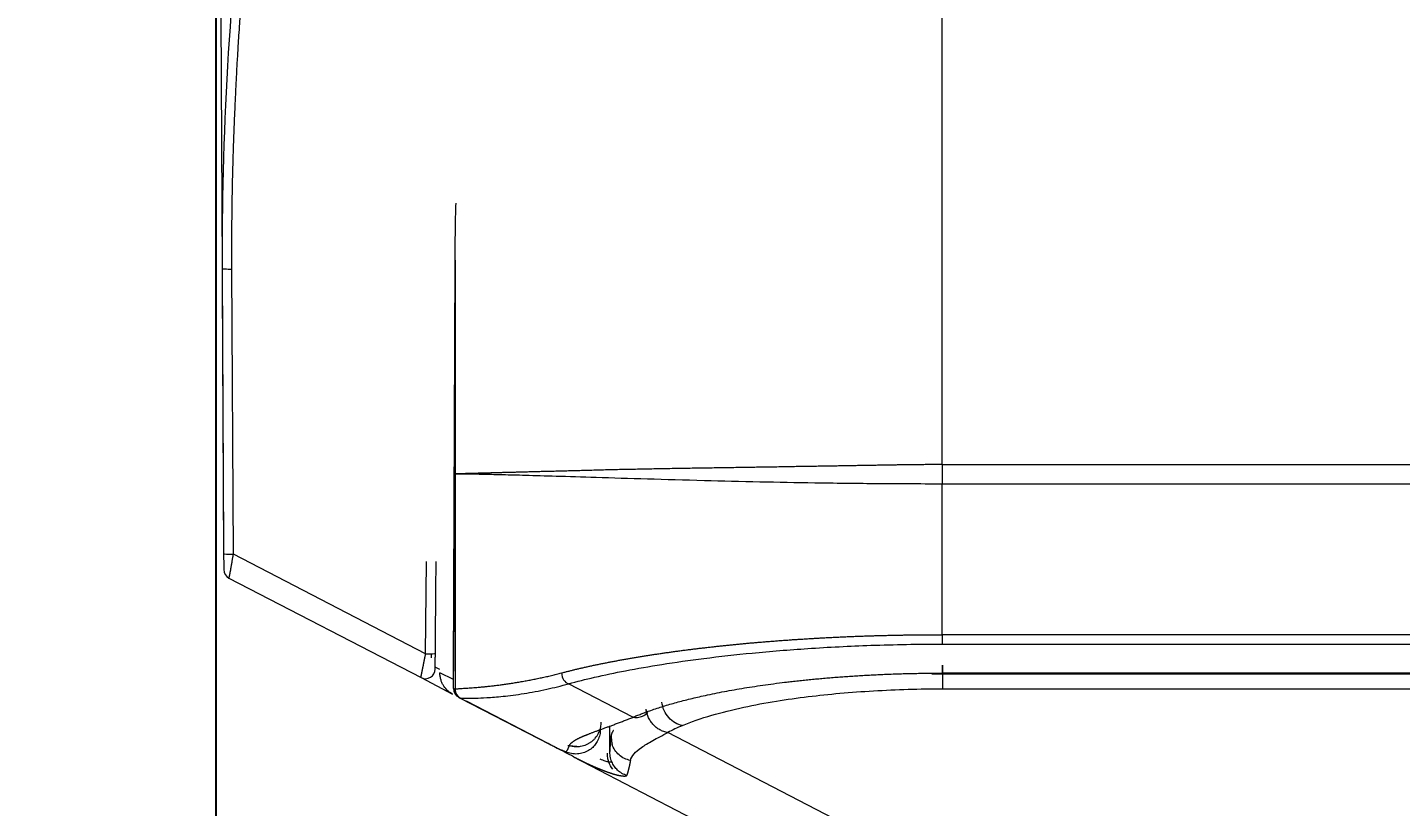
# Model space of a CAD drawing. Header units: millimetres. Extents: x -6909 to -4533, y -2578 to 782.
# Drawn here: x -6191.28 to -6163.09, y -1380.01 to -1364.02 of the extents above; entities that cross this region are included whole.
import ezdxf

# ---------------------------------------------------------------- set-up
doc = ezdxf.new("R2010")
doc.units = ezdxf.units.MM
doc.styles.get("Standard").update_dxf_attribs({"font": 'arial.ttf'})
doc.dimstyles.get("Standard").update_dxf_attribs({"dimtxt": 16, "dimasz": 16, "dimexe": 0.18, "dimexo": 0.0625, "dimgap": 3.5, "dimtad": 0, "dimdec": 1, "dimdsep": 46, "dimtxsty": 'Standard', "dimcen": 0.09, "dimclrd": 3, "dimclre": 3, "dimclrt": 3, "dimadec": 0, "dimazin": 0, "dimtfac": 1, "dimtdec": 1, "dimtofl": 0, "dimtmove": 0, "dimatfit": 3, "dimfxl": 1, "dimtolj": 1, "dimtzin": 0, "dimarcsym": 0})

# ---------------------------------------------------------------- blocks, each defined once
blk = doc.blocks.new('*D149')
at = {"color": 3, "lineweight": -2, "transparency": 16777216}
for p, q in [((-6187.414, -1340.747), (-6187.414, -1556.938)), ((-5712.014, -1367.113), (-5712.014, -1556.938)), ((-6171.414, -1556.758), (-5728.014, -1556.758))]:
    blk.add_line(p, q, dxfattribs=at)
at = {"color": 3, "lineweight": 18, "transparency": 16777216}
for points in [[(-6171.414, -1554.091), (-6171.414, -1559.425), (-6187.414, -1556.758)], [(-5728.014, -1554.091), (-5728.014, -1559.425), (-5712.014, -1556.758)]]:
    blk.add_solid(points, dxfattribs=at)
at = {"layer": 'Defpoints', "color": 0, "lineweight": 18, "transparency": 16777216}
for p in [(-6187.414, -1340.684), (-5712.014, -1367.051), (-5712.014, -1556.758)]:
    blk.add_point(p, dxfattribs=at)
at = {"color": 3, "lineweight": 18, "transparency": 16777216, "insert": (-6038.609, -1545.121), "char_height": 16, "attachment_point": 5}
blk.add_mtext('\\A1;475.4', dxfattribs=at)
blk = doc.blocks.new('*D150')
at = {"color": 3, "lineweight": -2, "transparency": 16777216}
for p, q in [((-6187.414, -1343.747), (-6187.414, -1506.35)), ((-5737.645, -1388.222), (-5737.645, -1506.35)), ((-6171.414, -1506.17), (-5753.645, -1506.17))]:
    blk.add_line(p, q, dxfattribs=at)
at = {"color": 3, "lineweight": 18, "transparency": 16777216}
for points in [[(-6171.414, -1503.503), (-6171.414, -1508.837), (-6187.414, -1506.17)], [(-5753.645, -1503.503), (-5753.645, -1508.837), (-5737.645, -1506.17)]]:
    blk.add_solid(points, dxfattribs=at)
at = {"layer": 'Defpoints', "color": 0, "lineweight": 18, "transparency": 16777216}
for p in [(-6187.414, -1343.684), (-5737.645, -1388.16), (-5737.645, -1506.17)]:
    blk.add_point(p, dxfattribs=at)
at = {"color": 3, "lineweight": 18, "transparency": 16777216, "insert": (-6018.254, -1494.501), "char_height": 16, "attachment_point": 5}
blk.add_mtext('\\A1;449.8', dxfattribs=at)
blk = doc.blocks.new('*D151')
at = {"color": 3, "lineweight": -2, "transparency": 16777216}
for p, q in [((-6187.413, -1344.448), (-6187.413, -1464.607)), ((-6026.914, -1390.747), (-6026.914, -1464.607)), ((-6171.413, -1464.427), (-6042.914, -1464.427))]:
    blk.add_line(p, q, dxfattribs=at)
at = {"color": 3, "lineweight": 18, "transparency": 16777216}
for points in [[(-6171.413, -1461.76), (-6171.413, -1467.093), (-6187.413, -1464.427)], [(-6042.914, -1461.76), (-6042.914, -1467.093), (-6026.914, -1464.427)]]:
    blk.add_solid(points, dxfattribs=at)
at = {"layer": 'Defpoints', "color": 0, "lineweight": 18, "transparency": 16777216}
for p in [(-6187.413, -1344.385), (-6026.914, -1390.684), (-6026.914, -1464.427)]:
    blk.add_point(p, dxfattribs=at)
at = {"color": 3, "lineweight": 18, "transparency": 16777216, "insert": (-6107.164, -1452.757), "char_height": 16, "attachment_point": 5}
blk.add_mtext('\\A1;160.5', dxfattribs=at)
blk = doc.blocks.new('*D157')
at = {"color": 3, "lineweight": -2, "transparency": 16777216}
for p, q in [((-5976.477, -235.184), (-6282.57, -235.184)), ((-6282.39, -251.184), (-6282.39, -778.416)), ((-6282.39, -1377.684), (-6282.39, -850.453)), ((-6026.977, -1393.684), (-6282.57, -1393.684))]:
    blk.add_line(p, q, dxfattribs=at)
at = {"color": 3, "lineweight": 18, "transparency": 16777216}
for points in [[(-6285.056, -251.184), (-6279.723, -251.184), (-6282.39, -235.184)], [(-6285.056, -1377.684), (-6279.723, -1377.684), (-6282.39, -1393.684)]]:
    blk.add_solid(points, dxfattribs=at)
at = {"layer": 'Defpoints', "color": 0, "lineweight": 18, "transparency": 16777216}
for p in [(-6282.39, -235.184), (-5976.414, -235.184), (-6026.914, -1393.684)]:
    blk.add_point(p, dxfattribs=at)
at = {"color": 3, "lineweight": 18, "transparency": 16777216, "insert": (-6282.39, -814.434), "char_height": 16, "attachment_point": 5, "rotation": 90}
blk.add_mtext('\\A1;1158.5', dxfattribs=at)

msp = doc.modelspace()

# ---------------------------------------------------------------- linework, layer by layer
at = {"linetype": 'Continuous', "lineweight": 13}
for p, q in [((-6172.501, -1372.997), (-6172.501, -1353.174)), ((-6187.054, -1374.834), (-6187.085, -1368.989)), ((-6182.533, -1377.24), (-6182.501, -1368.834)), ((-6172.501, -1372.997), (-6033.214, -1372.997)), ((-6172.501, -1372.997), (-6172.501, -1373.388)), ((-6172.501, -1373.388), (-6033.214, -1373.388)), ((-6183.106, -1376.881), (-6187.054, -1374.834)), ((-6183.106, -1376.881), (-6183.09, -1374.984)), ((-6033.214, -1376.487), (-6172.501, -1376.487)), ((-6172.501, -1376.68), (-6033.214, -1376.68)), ((-6182.811, -1377.205), (-6182.909, -1377.154)), ((-6182.536, -1377.41), (-6182.812, -1377.267)), ((-6033.114, -1377.276), (-6172.491, -1377.276)), ((-6182.504, -1377.608), (-6182.532, -1377.594)), ((-6182.501, -1377.608), (-6182.504, -1377.608)), ((-6178.848, -1378.182), (-6180.17, -1377.496)), ((-6158.774, -1388.532), (-6178.129, -1378.495))]:
    msp.add_line(p, q, dxfattribs=at)
at = {"linetype": 'Continuous', "lineweight": 18}
for p, q in [((-6187.292, -1367.614), (-6187.255, -1374.664)), ((-6187.285, -1368.955), (-6187.283, -1369.315)), ((-6182.501, -1368.799), (-6182.502, -1369.17)), ((-6182.502, -1369.17), (-6182.533, -1377.239)), ((-6187.283, -1369.315), (-6187.254, -1374.825)), ((-6187.144, -1375.324), (-6183.201, -1377.369)), ((-6183.201, -1377.369), (-6182.551, -1377.706)), ((-6172.708, -1377.293), (-6033.097, -1377.293)), ((-6172.491, -1377.597), (-6033.221, -1377.597)), ((-6182.424, -1377.772), (-6182.396, -1377.787)), ((-6182.396, -1377.787), (-6180.564, -1378.736)), ((-6180.591, -1378.722), (-6182.266, -1377.854)), ((-6179.321, -1378.906), (-6179.321, -1378.36)), ((-6180.071, -1378.992), (-6163.085, -1387.8))]:
    msp.add_line(p, q, dxfattribs=at)
msp.add_arc((-6187.052, -1375.147), 0.2, 180.3, 242.5924, dxfattribs=at)
at = {"linetype": 'Continuous', "lineweight": 13}
for centre, major_axis, ratio, start_param, end_param in [((-6187.054, -1374.824), (-0.2, -0.001), 0.052335, 6.283173, 7.853708), ((-6183.106, -1376.871), (-0.2, 0.002), 0.052334, 1.571247, 3.14324)]:
    msp.add_ellipse(centre, major_axis=major_axis, ratio=ratio, start_param=start_param, end_param=end_param, dxfattribs=at)
at = {"linetype": 'Continuous', "lineweight": 18}
for centre, major_axis, ratio, start_param, end_param in [((-6183.109, -1377.191), (-0.092, -0.178), 0.999998, 6.283184, 8.324042), ((-6180.17, -1377.303), (-0.053, 0.193), 0.702669, 1.224301, 2.769296), ((-6182.332, -1377.594), (0.092, 0.178), 0.999959, 2.045722, 3.141589), ((-6182.304, -1377.609), (-0.092, -0.178), 0.999959, 5.187323, 6.283179), ((-6172.533, -1379.186), (-6.201, 0), 0.258811, 5.737305, 5.838143), ((-6179.341, -1340.341), (0.009, 38.742), 0.007833, 3.237128, 3.301931)]:
    msp.add_ellipse(centre, major_axis=major_axis, ratio=ratio, start_param=start_param, end_param=end_param, dxfattribs=at)
for points, degree, knots in [([(-5978.976, -1483.984), (-5978.976, -1509.478), (-5984.664, -1556.522), (-6007.498, -1610.936), (-6042.241, -1651.798), (-6075.727, -1673.629), (-6102.826, -1685.665), (-6121.926, -1692.141), (-6140.84, -1696.871), (-6164.901, -1700.397), (-6193.336, -1699.466), (-6218.283, -1691.285), (-6236.856, -1680.077), (-6250.013, -1669.172), (-6262.487, -1655.536), (-6277.568, -1634.382), (-6293.934, -1601.512), (-6307.823, -1556.387), (-6317.696, -1505.181), (-6326.512, -1430.358), (-6328.894, -1362.043), (-6328.894, -1310.984)], 3, [0, 0, 0, 0, 0.049387, 0.102889, 0.156391, 0.214352, 0.240033, 0.267854, 0.295675, 0.325814, 0.383775, 0.446566, 0.478456, 0.513003, 0.54755, 0.584977, 0.65695, 0.734922, 0.795996, 0.862159, 1, 1, 1, 1]), ([(-6328.849, -1310.984), (-6328.854, -1319.687), (-6328.758, -1336.448), (-6328.342, -1360.661), (-6327.671, -1383.051), (-6326.777, -1403.72), (-6325.686, -1422.765), (-6324.363, -1441.187), (-6322.802, -1458.905), (-6321, -1475.845), (-6319.099, -1491.044), (-6317.042, -1505.33), (-6314.841, -1518.714), (-6312.413, -1531.717), (-6309.792, -1544.192), (-6306.823, -1556.731), (-6303.446, -1569.354), (-6298.705, -1584.983), (-6292.063, -1603.428), (-6283.654, -1621.925), (-6274.898, -1637.496), (-6266.288, -1650.287), (-6257.278, -1661.311), (-6248.064, -1670.599), (-6238.851, -1678.278), (-6228.637, -1685.099), (-6218.657, -1690.195), (-6209.225, -1693.848), (-6200.808, -1696.317), (-6191.376, -1698.287), (-6182.103, -1699.446), (-6175.65, -1699.697), (-6172.955, -1699.708)], 3, [0, 0, 0, 0, 0.056785, 0.109381, 0.158029, 0.202956, 0.244381, 0.282511, 0.323483, 0.360447, 0.393679, 0.423434, 0.454639, 0.482189, 0.509758, 0.537826, 0.566283, 0.595028, 0.644419, 0.694147, 0.727489, 0.76098, 0.794732, 0.820346, 0.846375, 0.873004, 0.900496, 0.919484, 0.939107, 0.957831, 0.982455, 1, 1, 1, 1]), ([(-5991.936, -1483.984), (-5991.936, -1508.547), (-5997.418, -1553.396), (-6018.79, -1604.12), (-6050.87, -1641.849), (-6082.038, -1662.206), (-6107.509, -1673.525), (-6125.605, -1679.659), (-6143.402, -1684.107), (-6165.647, -1687.353), (-6191.201, -1686.459), (-6212.978, -1679.293), (-6229.301, -1669.455), (-6241.022, -1659.753), (-6252.354, -1647.379), (-6266.305, -1627.831), (-6281.775, -1596.848), (-6295.208, -1553.312), (-6304.867, -1503.259), (-6313.56, -1429.556), (-6315.934, -1361.769), (-6315.934, -1310.984)], 3, [0, 0, 0, 0, 0.049387, 0.102889, 0.156391, 0.214352, 0.240033, 0.267854, 0.295675, 0.325814, 0.383775, 0.446566, 0.478456, 0.513003, 0.54755, 0.584977, 0.65695, 0.734922, 0.795996, 0.862159, 1, 1, 1, 1]), ([(-6187.085, -1368.989), (-6187.085, -1368.946), (-6187.085, -1368.859), (-6187.086, -1368.727), (-6187.086, -1368.596), (-6187.085, -1368.463), (-6187.085, -1368.33), (-6187.084, -1368.196), (-6187.083, -1368.061), (-6187.082, -1367.925), (-6187.08, -1367.789), (-6187.078, -1367.652), (-6187.076, -1367.514), (-6187.074, -1367.375), (-6187.071, -1367.236), (-6187.068, -1367.096), (-6187.064, -1366.955), (-6187.06, -1366.814), (-6187.056, -1366.671), (-6187.052, -1366.528), (-6187.047, -1366.385), (-6187.039, -1366.17), (-6187.028, -1365.886), (-6187.013, -1365.538), (-6186.997, -1365.2), (-6186.98, -1364.867), (-6186.962, -1364.551), (-6186.945, -1364.262), (-6186.928, -1364.013), (-6186.914, -1363.804), (-6186.902, -1363.636), (-6186.894, -1363.538), (-6186.891, -1363.495)], 3, [0, 0, 0, 0, 0.023705, 0.047547, 0.071524, 0.095638, 0.119888, 0.144275, 0.168797, 0.193456, 0.218251, 0.243182, 0.26825, 0.293454, 0.318794, 0.34427, 0.369882, 0.395631, 0.421516, 0.447537, 0.473694, 0.499988, 0.564975, 0.628304, 0.689975, 0.749988, 0.81006, 0.862771, 0.908121, 0.946109, 0.976735, 1, 1, 1, 1]), ([(-6187.085, -1368.989), (-6187.111, -1368.989), (-6187.137, -1368.989), (-6187.185, -1368.988), (-6187.208, -1368.988), (-6187.245, -1368.986), (-6187.259, -1368.985), (-6187.279, -1368.982), (-6187.285, -1368.981), (-6187.285, -1368.98)], 3, [0, 0, 0, 0, 0.25, 0.25, 0.5, 0.5, 0.75, 0.75, 1, 1, 1, 1]), ([(-6172.501, -1372.997), (-6172.516, -1372.997), (-6172.546, -1372.997), (-6172.593, -1372.997), (-6172.644, -1372.997), (-6172.698, -1372.997), (-6172.755, -1372.997), (-6172.815, -1372.997), (-6172.879, -1372.998), (-6172.947, -1372.998), (-6173.018, -1372.999), (-6173.092, -1373), (-6173.169, -1373.001), (-6173.25, -1373.002), (-6173.334, -1373.003), (-6173.422, -1373.004), (-6173.512, -1373.006), (-6173.606, -1373.007), (-6173.704, -1373.009), (-6173.804, -1373.011), (-6173.908, -1373.012), (-6174.015, -1373.014), (-6174.125, -1373.016), (-6174.238, -1373.018), (-6174.354, -1373.02), (-6174.474, -1373.022), (-6174.596, -1373.024), (-6174.721, -1373.026), (-6174.849, -1373.028), (-6174.98, -1373.03), (-6175.113, -1373.033), (-6175.25, -1373.035), (-6175.389, -1373.037), (-6175.53, -1373.039), (-6175.674, -1373.042), (-6175.82, -1373.044), (-6175.968, -1373.047), (-6176.119, -1373.049), (-6176.271, -1373.051), (-6176.426, -1373.054), (-6176.582, -1373.056), (-6176.74, -1373.059), (-6176.9, -1373.061), (-6177.061, -1373.063), (-6177.223, -1373.066), (-6177.386, -1373.069), (-6177.55, -1373.071), (-6177.715, -1373.074), (-6177.881, -1373.077), (-6178.047, -1373.079), (-6178.214, -1373.082), (-6178.38, -1373.085), (-6178.547, -1373.088), (-6178.713, -1373.092), (-6178.879, -1373.095), (-6179.044, -1373.098), (-6179.208, -1373.102), (-6179.371, -1373.106), (-6179.533, -1373.11), (-6179.663, -1373.113), (-6179.763, -1373.116), (-6179.834, -1373.118), (-6179.904, -1373.12), (-6179.973, -1373.122), (-6180.041, -1373.123), (-6180.109, -1373.125), (-6180.175, -1373.127), (-6180.241, -1373.129), (-6180.306, -1373.13), (-6180.369, -1373.132), (-6180.432, -1373.134), (-6180.495, -1373.135), (-6180.556, -1373.137), (-6180.616, -1373.138), (-6180.676, -1373.14), (-6180.734, -1373.141), (-6180.792, -1373.143), (-6180.849, -1373.144), (-6180.904, -1373.146), (-6180.959, -1373.147), (-6181.013, -1373.148), (-6181.067, -1373.15), (-6181.119, -1373.151), (-6181.17, -1373.152), (-6181.22, -1373.154), (-6181.27, -1373.155), (-6181.318, -1373.156), (-6181.366, -1373.158), (-6181.412, -1373.159), (-6181.458, -1373.16), (-6181.502, -1373.161), (-6181.546, -1373.162), (-6181.589, -1373.163), (-6181.631, -1373.165), (-6181.672, -1373.166), (-6181.712, -1373.167), (-6181.75, -1373.168), (-6181.788, -1373.169), (-6181.825, -1373.17), (-6181.862, -1373.171), (-6181.897, -1373.172), (-6181.931, -1373.173), (-6181.964, -1373.174), (-6181.996, -1373.175), (-6182.027, -1373.175), (-6182.057, -1373.176), (-6182.086, -1373.177), (-6182.115, -1373.178), (-6182.142, -1373.178), (-6182.168, -1373.179), (-6182.193, -1373.18), (-6182.218, -1373.18), (-6182.241, -1373.181), (-6182.263, -1373.182), (-6182.285, -1373.182), (-6182.305, -1373.183), (-6182.324, -1373.183), (-6182.343, -1373.183), (-6182.36, -1373.184), (-6182.376, -1373.184), (-6182.391, -1373.184), (-6182.406, -1373.184), (-6182.419, -1373.185), (-6182.431, -1373.185), (-6182.443, -1373.185), (-6182.453, -1373.185), (-6182.463, -1373.185), (-6182.471, -1373.185), (-6182.478, -1373.185), (-6182.484, -1373.185), (-6182.49, -1373.185), (-6182.494, -1373.185), (-6182.497, -1373.185), (-6182.5, -1373.184), (-6182.501, -1373.184), (-6182.501, -1373.184)], 3, [0, 0, 0, 0, 0.002687, 0.005582, 0.008686, 0.011999, 0.01552, 0.019251, 0.02319, 0.027338, 0.031695, 0.036261, 0.041037, 0.046021, 0.051215, 0.056617, 0.062228, 0.068049, 0.074078, 0.080315, 0.086761, 0.093416, 0.100279, 0.10735, 0.11463, 0.122118, 0.129814, 0.137719, 0.145832, 0.154154, 0.162685, 0.171424, 0.180371, 0.189527, 0.198891, 0.208464, 0.218245, 0.228234, 0.238432, 0.248837, 0.25945, 0.270271, 0.2813, 0.292537, 0.303982, 0.315635, 0.327496, 0.339564, 0.35184, 0.364325, 0.377017, 0.389917, 0.403024, 0.416338, 0.42986, 0.443589, 0.457527, 0.471672, 0.486025, 0.500586, 0.50721, 0.513835, 0.520462, 0.527089, 0.533717, 0.540346, 0.546976, 0.553607, 0.560239, 0.566872, 0.573505, 0.58014, 0.586775, 0.593412, 0.600049, 0.606687, 0.613326, 0.619966, 0.626608, 0.63325, 0.639893, 0.646536, 0.653181, 0.659827, 0.666474, 0.673121, 0.67977, 0.686419, 0.69307, 0.699721, 0.706374, 0.713027, 0.719682, 0.726337, 0.732993, 0.73965, 0.746308, 0.752968, 0.759628, 0.766289, 0.77295, 0.779613, 0.786277, 0.792942, 0.799607, 0.806274, 0.812941, 0.81961, 0.82628, 0.83295, 0.839622, 0.846294, 0.852967, 0.859641, 0.866315, 0.87299, 0.879666, 0.886342, 0.893019, 0.899698, 0.906378, 0.91306, 0.919744, 0.926431, 0.933118, 0.939805, 0.946492, 0.953175, 0.959855, 0.966531, 0.973207, 0.979886, 0.986575, 0.993278, 1, 1, 1, 1]), ([(-6182.501, -1373.184), (-6182.501, -1373.184), (-6182.499, -1373.184), (-6182.484, -1373.183), (-6182.422, -1373.184), (-6182.31, -1373.185), (-6182.132, -1373.188), (-6181.875, -1373.192), (-6181.522, -1373.2), (-6181.048, -1373.213), (-6180.418, -1373.231), (-6179.594, -1373.256), (-6178.578, -1373.287), (-6177.441, -1373.319), (-6176.278, -1373.347), (-6175.103, -1373.369), (-6173.848, -1373.384), (-6172.965, -1373.388), (-6172.501, -1373.388)], 3, [0, 0, 0, 0, 0.000299, 0.039496, 0.080541, 0.126915, 0.177719, 0.232728, 0.292189, 0.357304, 0.429485, 0.510373, 0.599299, 0.686915, 0.765402, 0.838706, 0.915089, 1, 1, 1, 1]), ([(-6187.254, -1374.825), (-6187.254, -1374.851), (-6187.254, -1374.903), (-6187.253, -1374.974), (-6187.253, -1375.034), (-6187.253, -1375.081), (-6187.252, -1375.116), (-6187.252, -1375.141), (-6187.252, -1375.148), (-6187.252, -1375.148)], 3, [0, 0, 0, 0, 0.157209, 0.31571, 0.460505, 0.589028, 0.712857, 0.84495, 1, 1, 1, 1]), ([(-6187.144, -1375.324), (-6187.144, -1375.324), (-6187.144, -1375.324), (-6187.144, -1375.324), (-6187.144, -1375.323), (-6187.144, -1375.323), (-6187.143, -1375.321), (-6187.143, -1375.32), (-6187.142, -1375.318), (-6187.142, -1375.316), (-6187.141, -1375.313), (-6187.14, -1375.31), (-6187.139, -1375.307), (-6187.138, -1375.303), (-6187.137, -1375.299), (-6187.136, -1375.294), (-6187.135, -1375.289), (-6187.134, -1375.283), (-6187.132, -1375.277), (-6187.131, -1375.27), (-6187.129, -1375.262), (-6187.127, -1375.254), (-6187.126, -1375.245), (-6187.124, -1375.236), (-6187.122, -1375.226), (-6187.12, -1375.216), (-6187.118, -1375.205), (-6187.116, -1375.193), (-6187.113, -1375.181), (-6187.111, -1375.168), (-6187.108, -1375.154), (-6187.106, -1375.14), (-6187.103, -1375.125), (-6187.1, -1375.109), (-6187.098, -1375.093), (-6187.095, -1375.076), (-6187.092, -1375.059), (-6187.089, -1375.041), (-6187.086, -1375.023), (-6187.082, -1375.004), (-6187.079, -1374.984), (-6187.076, -1374.964), (-6187.072, -1374.944), (-6187.069, -1374.922), (-6187.065, -1374.901), (-6187.061, -1374.879), (-6187.058, -1374.857), (-6187.055, -1374.842), (-6187.054, -1374.834)], 3, [0, 0, 0, 0, 0.013732, 0.027843, 0.042331, 0.057197, 0.07244, 0.08806, 0.104053, 0.120417, 0.137148, 0.154242, 0.171694, 0.189502, 0.20767, 0.226195, 0.245079, 0.264319, 0.283913, 0.303859, 0.324154, 0.3448, 0.365793, 0.387133, 0.408815, 0.430835, 0.453191, 0.475884, 0.498914, 0.522281, 0.54598, 0.57001, 0.594372, 0.619066, 0.644094, 0.669454, 0.695144, 0.721162, 0.747514, 0.774202, 0.801229, 0.828597, 0.856309, 0.884365, 0.912764, 0.941504, 0.970584, 1, 1, 1, 1]), ([(-6180.315, -1377.273), (-6180.304, -1377.27), (-6180.281, -1377.264), (-6180.247, -1377.255), (-6180.213, -1377.246), (-6180.179, -1377.237), (-6180.144, -1377.229), (-6180.109, -1377.22), (-6180.074, -1377.211), (-6180.039, -1377.203), (-6180.004, -1377.194), (-6179.968, -1377.186), (-6179.932, -1377.178), (-6179.896, -1377.169), (-6179.86, -1377.161), (-6179.823, -1377.153), (-6179.787, -1377.145), (-6179.75, -1377.136), (-6179.713, -1377.128), (-6179.676, -1377.12), (-6179.638, -1377.112), (-6179.601, -1377.104), (-6179.563, -1377.097), (-6179.525, -1377.089), (-6179.487, -1377.081), (-6179.449, -1377.073), (-6179.41, -1377.066), (-6179.372, -1377.058), (-6179.333, -1377.05), (-6179.294, -1377.043), (-6179.255, -1377.035), (-6179.216, -1377.028), (-6179.176, -1377.021), (-6179.137, -1377.013), (-6179.097, -1377.006), (-6179.057, -1376.999), (-6179.017, -1376.992), (-6178.977, -1376.984), (-6178.936, -1376.977), (-6178.896, -1376.97), (-6178.855, -1376.963), (-6178.814, -1376.957), (-6178.773, -1376.95), (-6178.732, -1376.943), (-6178.691, -1376.936), (-6178.65, -1376.929), (-6178.608, -1376.923), (-6178.567, -1376.916), (-6178.525, -1376.91), (-6178.483, -1376.903), (-6178.441, -1376.897), (-6178.399, -1376.89), (-6178.356, -1376.884), (-6178.314, -1376.877), (-6178.271, -1376.871), (-6178.229, -1376.865), (-6178.186, -1376.859), (-6178.143, -1376.853), (-6178.1, -1376.847), (-6178.057, -1376.841), (-6178.013, -1376.835), (-6177.97, -1376.829), (-6177.926, -1376.823), (-6177.883, -1376.817), (-6177.839, -1376.811), (-6177.795, -1376.806), (-6177.751, -1376.8), (-6177.707, -1376.794), (-6177.663, -1376.789), (-6177.619, -1376.783), (-6177.575, -1376.778), (-6177.53, -1376.773), (-6177.486, -1376.767), (-6177.441, -1376.762), (-6177.396, -1376.757), (-6177.351, -1376.751), (-6177.306, -1376.746), (-6177.261, -1376.741), (-6177.216, -1376.736), (-6177.171, -1376.731), (-6177.126, -1376.726), (-6177.081, -1376.721), (-6177.035, -1376.717), (-6176.99, -1376.712), (-6176.944, -1376.707), (-6176.898, -1376.702), (-6176.853, -1376.698), (-6176.807, -1376.693), (-6176.761, -1376.689), (-6176.715, -1376.684), (-6176.669, -1376.68), (-6176.623, -1376.675), (-6176.577, -1376.671), (-6176.531, -1376.667), (-6176.484, -1376.662), (-6176.438, -1376.658), (-6176.392, -1376.654), (-6176.345, -1376.65), (-6176.299, -1376.646), (-6176.252, -1376.642), (-6176.205, -1376.638), (-6176.159, -1376.634), (-6176.112, -1376.63), (-6176.065, -1376.626), (-6176.018, -1376.623), (-6175.971, -1376.619), (-6175.924, -1376.615), (-6175.877, -1376.612), (-6175.83, -1376.608), (-6175.783, -1376.605), (-6175.736, -1376.601), (-6175.689, -1376.598), (-6175.642, -1376.595), (-6175.595, -1376.591), (-6175.547, -1376.588), (-6175.5, -1376.585), (-6175.453, -1376.582), (-6175.405, -1376.579), (-6175.358, -1376.576), (-6175.31, -1376.573), (-6175.263, -1376.57), (-6175.215, -1376.567), (-6175.168, -1376.564), (-6175.12, -1376.561), (-6175.073, -1376.559), (-6175.025, -1376.556), (-6174.977, -1376.553), (-6174.93, -1376.551), (-6174.882, -1376.548), (-6174.834, -1376.546), (-6174.787, -1376.544), (-6174.739, -1376.541), (-6174.691, -1376.539), (-6174.644, -1376.537), (-6174.596, -1376.534), (-6174.548, -1376.532), (-6174.5, -1376.53), (-6174.452, -1376.528), (-6174.405, -1376.526), (-6174.357, -1376.524), (-6174.309, -1376.522), (-6174.261, -1376.52), (-6174.213, -1376.518), (-6174.166, -1376.517), (-6174.118, -1376.515), (-6174.07, -1376.513), (-6174.022, -1376.512), (-6173.974, -1376.51), (-6173.927, -1376.509), (-6173.879, -1376.507), (-6173.831, -1376.506), (-6173.783, -1376.504), (-6173.736, -1376.503), (-6173.688, -1376.502), (-6173.64, -1376.501), (-6173.592, -1376.5), (-6173.545, -1376.498), (-6173.497, -1376.497), (-6173.449, -1376.496), (-6173.402, -1376.495), (-6173.354, -1376.495), (-6173.306, -1376.494), (-6173.259, -1376.493), (-6173.211, -1376.492), (-6173.164, -1376.491), (-6173.116, -1376.491), (-6173.069, -1376.49), (-6173.021, -1376.49), (-6172.974, -1376.489), (-6172.926, -1376.489), (-6172.879, -1376.488), (-6172.832, -1376.488), (-6172.784, -1376.488), (-6172.737, -1376.487), (-6172.69, -1376.487), (-6172.643, -1376.487), (-6172.596, -1376.487), (-6172.548, -1376.487), (-6172.517, -1376.487), (-6172.501, -1376.487)], 3, [0, 0, 0, 0, 0.005665, 0.011332, 0.017001, 0.022672, 0.028345, 0.034019, 0.039695, 0.045373, 0.051053, 0.056734, 0.062417, 0.068101, 0.073787, 0.079473, 0.085162, 0.090851, 0.096542, 0.102233, 0.107926, 0.11362, 0.119315, 0.125011, 0.130709, 0.136407, 0.142106, 0.147807, 0.153508, 0.159211, 0.164915, 0.17062, 0.176325, 0.182032, 0.18774, 0.193449, 0.199159, 0.204869, 0.210581, 0.216293, 0.222006, 0.227721, 0.233435, 0.239151, 0.244867, 0.250585, 0.256302, 0.262021, 0.26774, 0.273459, 0.27918, 0.2849, 0.290621, 0.296343, 0.302065, 0.307787, 0.31351, 0.319233, 0.324956, 0.330679, 0.336402, 0.342126, 0.34785, 0.353573, 0.359297, 0.365021, 0.370744, 0.376467, 0.38219, 0.387913, 0.393636, 0.399358, 0.40508, 0.410801, 0.416522, 0.422243, 0.427963, 0.433682, 0.439401, 0.445118, 0.450836, 0.456552, 0.462267, 0.467982, 0.473695, 0.479408, 0.48512, 0.49083, 0.496539, 0.502248, 0.507954, 0.51366, 0.519364, 0.525067, 0.530768, 0.536468, 0.542167, 0.547864, 0.553559, 0.559252, 0.564944, 0.570634, 0.576322, 0.582009, 0.587693, 0.593376, 0.599056, 0.604735, 0.610411, 0.616085, 0.621757, 0.627427, 0.633094, 0.638759, 0.644422, 0.650082, 0.65574, 0.661395, 0.667048, 0.672698, 0.678346, 0.683991, 0.689633, 0.695272, 0.700909, 0.706542, 0.712173, 0.717801, 0.723426, 0.729047, 0.734666, 0.740282, 0.745894, 0.751503, 0.757109, 0.762712, 0.768311, 0.773907, 0.7795, 0.785089, 0.790675, 0.796257, 0.801836, 0.807411, 0.812982, 0.81855, 0.824114, 0.829674, 0.835231, 0.840784, 0.846332, 0.851877, 0.857419, 0.862956, 0.868489, 0.874018, 0.879543, 0.885064, 0.890581, 0.896093, 0.901602, 0.907106, 0.912606, 0.918102, 0.923593, 0.92908, 0.934563, 0.940041, 0.945515, 0.950984, 0.956449, 0.961909, 0.967364, 0.972815, 0.978262, 0.983703, 0.98914, 0.994573, 1, 1, 1, 1]), ([(-6183.201, -1377.369), (-6183.201, -1377.369), (-6183.201, -1377.369), (-6183.201, -1377.369), (-6183.201, -1377.368), (-6183.201, -1377.367), (-6183.201, -1377.366), (-6183.2, -1377.364), (-6183.2, -1377.363), (-6183.2, -1377.36), (-6183.199, -1377.358), (-6183.199, -1377.355), (-6183.198, -1377.352), (-6183.198, -1377.348), (-6183.197, -1377.345), (-6183.197, -1377.34), (-6183.196, -1377.336), (-6183.195, -1377.331), (-6183.194, -1377.325), (-6183.193, -1377.319), (-6183.192, -1377.313), (-6183.191, -1377.306), (-6183.189, -1377.299), (-6183.188, -1377.292), (-6183.186, -1377.284), (-6183.185, -1377.275), (-6183.183, -1377.266), (-6183.181, -1377.257), (-6183.179, -1377.247), (-6183.177, -1377.237), (-6183.175, -1377.226), (-6183.173, -1377.215), (-6183.171, -1377.203), (-6183.168, -1377.191), (-6183.166, -1377.179), (-6183.163, -1377.166), (-6183.16, -1377.152), (-6183.157, -1377.138), (-6183.154, -1377.124), (-6183.151, -1377.109), (-6183.148, -1377.094), (-6183.145, -1377.078), (-6183.142, -1377.062), (-6183.138, -1377.046), (-6183.135, -1377.029), (-6183.131, -1377.011), (-6183.128, -1376.994), (-6183.124, -1376.976), (-6183.121, -1376.957), (-6183.117, -1376.939), (-6183.113, -1376.92), (-6183.11, -1376.901), (-6183.107, -1376.888), (-6183.106, -1376.881)], 3, [0, 0, 0, 0, 0.013981, 0.028172, 0.042576, 0.057194, 0.072026, 0.087075, 0.10234, 0.117824, 0.133526, 0.149449, 0.165593, 0.181959, 0.198548, 0.21536, 0.232397, 0.249659, 0.267147, 0.284862, 0.302804, 0.320973, 0.339372, 0.358, 0.376857, 0.395945, 0.415264, 0.434814, 0.454596, 0.474611, 0.494858, 0.515339, 0.536053, 0.557002, 0.578185, 0.599604, 0.621257, 0.643147, 0.665273, 0.687635, 0.710233, 0.733069, 0.756143, 0.779454, 0.803003, 0.826791, 0.850817, 0.875082, 0.899586, 0.92433, 0.949313, 0.974537, 1, 1, 1, 1]), ([(-6182.909, -1377.193), (-6182.909, -1377.193), (-6182.909, -1377.187), (-6182.909, -1377.162), (-6182.908, -1377.128), (-6182.908, -1377.083), (-6182.907, -1377.026), (-6182.907, -1376.955), (-6182.906, -1376.901), (-6182.906, -1376.872)], 3, [0, 0, 0, 0, 0.153444, 0.285773, 0.409354, 0.534869, 0.672293, 0.827537, 1, 1, 1, 1]), ([(-6182.551, -1377.706), (-6182.556, -1377.704), (-6182.56, -1377.701), (-6182.569, -1377.696), (-6182.582, -1377.689), (-6182.594, -1377.681), (-6182.619, -1377.664), (-6182.635, -1377.651), (-6182.68, -1377.611), (-6182.707, -1377.58), (-6182.737, -1377.535), (-6182.743, -1377.526), (-6182.754, -1377.506), (-6182.759, -1377.497), (-6182.774, -1377.466), (-6182.782, -1377.444), (-6182.797, -1377.398), (-6182.803, -1377.374), (-6182.81, -1377.323), (-6182.813, -1377.296), (-6182.812, -1377.267)], 3, [0, 0, 0, 0, 0.03125, 0.03125, 0.0625, 0.125, 0.125, 0.25, 0.25, 0.5, 0.5, 0.5625, 0.5625, 0.625, 0.625, 0.75, 0.75, 0.875, 0.875, 1, 1, 1, 1]), ([(-6182.501, -1377.608), (-6182.501, -1377.608), (-6182.501, -1377.607), (-6182.5, -1377.606), (-6182.498, -1377.605), (-6182.495, -1377.604), (-6182.491, -1377.603), (-6182.485, -1377.602), (-6182.476, -1377.6), (-6182.464, -1377.598), (-6182.448, -1377.597), (-6182.427, -1377.595), (-6182.397, -1377.593), (-6182.355, -1377.59), (-6182.302, -1377.586), (-6182.244, -1377.583), (-6182.183, -1377.578), (-6182.121, -1377.574), (-6182.058, -1377.569), (-6182.004, -1377.565), (-6181.958, -1377.561), (-6181.92, -1377.557), (-6181.881, -1377.553), (-6181.84, -1377.549), (-6181.799, -1377.545), (-6181.757, -1377.54), (-6181.713, -1377.535), (-6181.669, -1377.53), (-6181.624, -1377.524), (-6181.579, -1377.518), (-6181.532, -1377.512), (-6181.485, -1377.505), (-6181.438, -1377.498), (-6181.39, -1377.491), (-6181.341, -1377.484), (-6181.291, -1377.476), (-6181.242, -1377.468), (-6181.192, -1377.46), (-6181.141, -1377.451), (-6181.09, -1377.442), (-6181.039, -1377.433), (-6180.988, -1377.423), (-6180.937, -1377.414), (-6180.885, -1377.403), (-6180.833, -1377.393), (-6180.781, -1377.382), (-6180.729, -1377.371), (-6180.677, -1377.36), (-6180.625, -1377.348), (-6180.573, -1377.337), (-6180.522, -1377.324), (-6180.47, -1377.312), (-6180.418, -1377.299), (-6180.367, -1377.286), (-6180.332, -1377.277), (-6180.315, -1377.273)], 3, [0, 0, 0, 0, 0.007863, 0.018161, 0.030906, 0.046111, 0.063787, 0.083951, 0.106615, 0.131793, 0.159498, 0.18974, 0.222527, 0.270843, 0.316098, 0.358257, 0.397299, 0.433207, 0.46597, 0.495579, 0.51264, 0.529539, 0.546278, 0.562858, 0.579279, 0.595544, 0.611652, 0.627604, 0.6434, 0.65904, 0.674525, 0.689855, 0.705031, 0.720052, 0.734919, 0.749631, 0.76419, 0.778594, 0.792845, 0.806942, 0.820885, 0.834675, 0.848311, 0.861794, 0.875124, 0.8883, 0.901323, 0.914193, 0.926909, 0.939473, 0.951884, 0.964142, 0.976247, 0.9882, 1, 1, 1, 1]), ([(-6178.848, -1378.182), (-6178.358, -1377.973), (-6176.999, -1377.639), (-6175.317, -1377.402), (-6174.383, -1377.339), (-6173.445, -1377.276), (-6172.491, -1377.276)], 2, [0, 0, 0, 0.25, 0.5, 0.75, 0.75, 1, 1, 1]), ([(-6182.396, -1377.787), (-6182.395, -1377.787), (-6182.394, -1377.788), (-6182.392, -1377.788), (-6182.391, -1377.788), (-6182.39, -1377.788)], 3, [0, 0, 0, 0, 0.5, 0.5, 1, 1, 1, 1]), ([(-6180.153, -1378.76), (-6180.152, -1378.758), (-6180.15, -1378.755), (-6180.147, -1378.75), (-6180.144, -1378.745), (-6180.14, -1378.74), (-6180.137, -1378.735), (-6180.133, -1378.73), (-6180.128, -1378.725), (-6180.124, -1378.72), (-6180.119, -1378.715), (-6180.114, -1378.71), (-6180.109, -1378.706), (-6180.103, -1378.701), (-6180.097, -1378.696), (-6180.091, -1378.691), (-6180.085, -1378.686), (-6180.078, -1378.681), (-6180.071, -1378.676), (-6180.064, -1378.671), (-6180.057, -1378.666), (-6180.049, -1378.661), (-6180.042, -1378.656), (-6180.033, -1378.651), (-6180.025, -1378.646), (-6180.017, -1378.642), (-6180.008, -1378.637), (-6179.999, -1378.632), (-6179.989, -1378.626), (-6179.98, -1378.621), (-6179.97, -1378.616), (-6179.96, -1378.611), (-6179.949, -1378.606), (-6179.939, -1378.601), (-6179.928, -1378.596), (-6179.917, -1378.591), (-6179.905, -1378.586), (-6179.894, -1378.581), (-6179.882, -1378.575), (-6179.87, -1378.57), (-6179.857, -1378.565), (-6179.845, -1378.56), (-6179.832, -1378.554), (-6179.819, -1378.549), (-6179.805, -1378.544), (-6179.792, -1378.538), (-6179.778, -1378.533), (-6179.76, -1378.526), (-6179.738, -1378.518), (-6179.712, -1378.508), (-6179.685, -1378.497), (-6179.657, -1378.487), (-6179.628, -1378.476), (-6179.599, -1378.466), (-6179.568, -1378.455), (-6179.537, -1378.443), (-6179.506, -1378.432), (-6179.473, -1378.42), (-6179.44, -1378.407), (-6179.405, -1378.395), (-6179.371, -1378.382), (-6179.335, -1378.369), (-6179.298, -1378.355), (-6179.261, -1378.342), (-6179.223, -1378.327), (-6179.185, -1378.313), (-6179.145, -1378.298), (-6179.105, -1378.283), (-6179.064, -1378.267), (-6179.022, -1378.251), (-6178.98, -1378.234), (-6178.936, -1378.217), (-6178.893, -1378.2), (-6178.863, -1378.188), (-6178.848, -1378.182)], 3, [0, 0, 0, 0, 0.012576, 0.025097, 0.037562, 0.049972, 0.062328, 0.074629, 0.086876, 0.099069, 0.111208, 0.123294, 0.135327, 0.147306, 0.159234, 0.171108, 0.182931, 0.194703, 0.206422, 0.218091, 0.229709, 0.241276, 0.252793, 0.26426, 0.275678, 0.287046, 0.298366, 0.309637, 0.320859, 0.332034, 0.343161, 0.354241, 0.365274, 0.376261, 0.387202, 0.398096, 0.408946, 0.41975, 0.43051, 0.441226, 0.451897, 0.462526, 0.473111, 0.483653, 0.494154, 0.504612, 0.51503, 0.525406, 0.543677, 0.561933, 0.580175, 0.598406, 0.616627, 0.63484, 0.653046, 0.671247, 0.689446, 0.707643, 0.72584, 0.744039, 0.762242, 0.780451, 0.798667, 0.816891, 0.835126, 0.853374, 0.871636, 0.889913, 0.908207, 0.926521, 0.944855, 0.963212, 0.981593, 1, 1, 1, 1]), ([(-6180.001, -1378.783), (-6179.975, -1378.783), (-6179.905, -1378.778), (-6179.821, -1378.753), (-6179.751, -1378.718), (-6179.705, -1378.688), (-6179.663, -1378.654), (-6179.608, -1378.598), (-6179.548, -1378.511), (-6179.509, -1378.396), (-6179.501, -1378.317), (-6179.501, -1378.286)], 3, [0, 0, 0, 0, 0.090219, 0.250631, 0.330837, 0.411043, 0.491249, 0.571455, 0.731867, 0.892279, 1, 1, 1, 1]), ([(-6178.848, -1378.182), (-6178.845, -1378.182), (-6178.803, -1378.188), (-6178.723, -1378.186), (-6178.64, -1378.157), (-6178.585, -1378.123), (-6178.56, -1378.102), (-6178.547, -1378.09), (-6178.546, -1378.088)], 3, [0, 0, 0, 0, 0.02036, 0.339116, 0.657873, 0.817251, 0.976629, 1, 1, 1, 1]), ([(-6179.287, -1378.52), (-6179.287, -1378.521), (-6179.289, -1378.525), (-6179.292, -1378.534), (-6179.295, -1378.547), (-6179.298, -1378.56), (-6179.3, -1378.573), (-6179.301, -1378.581), (-6179.301, -1378.586)], 3, [0, 0, 0, 0, 0.028835, 0.218048, 0.409774, 0.604011, 0.800754, 1, 1, 1, 1]), ([(-6180.225, -1378.893), (-6180.226, -1378.893), (-6180.233, -1378.892), (-6180.258, -1378.883), (-6180.293, -1378.868), (-6180.338, -1378.848), (-6180.397, -1378.82), (-6180.473, -1378.783), (-6180.532, -1378.753), (-6180.564, -1378.736)], 3, [0, 0, 0, 0, 0.150587, 0.283561, 0.408408, 0.534781, 0.671521, 0.826087, 1, 1, 1, 1]), ([(-6180.188, -1378.759), (-6180.14, -1378.766), (-6180.066, -1378.774), (-6179.998, -1378.779), (-6179.974, -1378.78)], 3, [0, 0, 0, 0, 0.646852, 1, 1, 1, 1]), ([(-6180.153, -1378.76), (-6180.128, -1378.768), (-6180.102, -1378.774), (-6180.051, -1378.781), (-6180.026, -1378.783), (-6180.001, -1378.783)], 3, [0, 0, 0, 0, 0.5, 0.5, 1, 1, 1, 1]), ([(-6180.071, -1378.992), (-6180.066, -1378.995), (-6180.054, -1379.001), (-6180.038, -1379.009), (-6180.022, -1379.017), (-6180.006, -1379.025), (-6179.991, -1379.033), (-6179.976, -1379.041), (-6179.961, -1379.048), (-6179.946, -1379.056), (-6179.932, -1379.063), (-6179.918, -1379.069), (-6179.904, -1379.076), (-6179.891, -1379.083), (-6179.878, -1379.089), (-6179.865, -1379.095), (-6179.853, -1379.101), (-6179.84, -1379.107), (-6179.829, -1379.113), (-6179.817, -1379.118), (-6179.806, -1379.123), (-6179.795, -1379.128), (-6179.784, -1379.133), (-6179.774, -1379.138), (-6179.764, -1379.143), (-6179.754, -1379.147), (-6179.744, -1379.152), (-6179.735, -1379.156), (-6179.726, -1379.16), (-6179.717, -1379.164), (-6179.709, -1379.168), (-6179.701, -1379.171), (-6179.693, -1379.175), (-6179.685, -1379.178), (-6179.678, -1379.182), (-6179.671, -1379.185), (-6179.664, -1379.188), (-6179.657, -1379.191), (-6179.651, -1379.193), (-6179.645, -1379.196), (-6179.639, -1379.198), (-6179.633, -1379.201), (-6179.628, -1379.203), (-6179.623, -1379.205), (-6179.618, -1379.207), (-6179.613, -1379.209), (-6179.609, -1379.211), (-6179.605, -1379.213), (-6179.601, -1379.215), (-6179.597, -1379.216), (-6179.594, -1379.218), (-6179.59, -1379.219), (-6179.587, -1379.22), (-6179.585, -1379.221), (-6179.578, -1379.224), (-6179.568, -1379.229), (-6179.554, -1379.234), (-6179.54, -1379.24), (-6179.526, -1379.246), (-6179.512, -1379.251), (-6179.499, -1379.257), (-6179.485, -1379.262), (-6179.472, -1379.267), (-6179.458, -1379.273), (-6179.445, -1379.278), (-6179.432, -1379.283), (-6179.419, -1379.288), (-6179.406, -1379.293), (-6179.393, -1379.297), (-6179.38, -1379.302), (-6179.368, -1379.306), (-6179.355, -1379.311), (-6179.343, -1379.315), (-6179.331, -1379.319), (-6179.319, -1379.323), (-6179.307, -1379.327), (-6179.295, -1379.331), (-6179.284, -1379.335), (-6179.272, -1379.339), (-6179.261, -1379.342), (-6179.25, -1379.346), (-6179.239, -1379.349), (-6179.228, -1379.352), (-6179.217, -1379.356), (-6179.205, -1379.359), (-6179.193, -1379.362), (-6179.182, -1379.365), (-6179.171, -1379.368), (-6179.161, -1379.37), (-6179.151, -1379.372), (-6179.142, -1379.374), (-6179.134, -1379.376), (-6179.128, -1379.377), (-6179.124, -1379.377), (-6179.12, -1379.378), (-6179.117, -1379.378), (-6179.112, -1379.379), (-6179.108, -1379.38), (-6179.103, -1379.381), (-6179.097, -1379.382), (-6179.091, -1379.383), (-6179.085, -1379.384), (-6179.078, -1379.385), (-6179.072, -1379.385), (-6179.065, -1379.386), (-6179.058, -1379.387), (-6179.049, -1379.388), (-6179.039, -1379.389), (-6179.029, -1379.389), (-6179.019, -1379.389), (-6179.011, -1379.389), (-6179.003, -1379.388), (-6178.996, -1379.387), (-6178.99, -1379.385), (-6178.984, -1379.384), (-6178.98, -1379.382), (-6178.977, -1379.38), (-6178.976, -1379.379)], 3, [0, 0, 0, 0, 0.009983, 0.019813, 0.029488, 0.039008, 0.048373, 0.05758, 0.066631, 0.075524, 0.08426, 0.092837, 0.101256, 0.109517, 0.117619, 0.125561, 0.133345, 0.14097, 0.148436, 0.155742, 0.16289, 0.169878, 0.176707, 0.183376, 0.189887, 0.196237, 0.202428, 0.208459, 0.21433, 0.220042, 0.225593, 0.230985, 0.236217, 0.241289, 0.246201, 0.250953, 0.255546, 0.259978, 0.264252, 0.268365, 0.272319, 0.276114, 0.279749, 0.283225, 0.286541, 0.289699, 0.292697, 0.295536, 0.298216, 0.300737, 0.303099, 0.305303, 0.307347, 0.309233, 0.31096, 0.320489, 0.330027, 0.339572, 0.349126, 0.358688, 0.368258, 0.377835, 0.387419, 0.397011, 0.406609, 0.416214, 0.425825, 0.435443, 0.445068, 0.4547, 0.464338, 0.473983, 0.483635, 0.493294, 0.50296, 0.512631, 0.522309, 0.531993, 0.541682, 0.551378, 0.561078, 0.570784, 0.580495, 0.590211, 0.602099, 0.613947, 0.625756, 0.637523, 0.64925, 0.660935, 0.672577, 0.684177, 0.695733, 0.699794, 0.704436, 0.709662, 0.715473, 0.721869, 0.728851, 0.73642, 0.744575, 0.753318, 0.762646, 0.772562, 0.783064, 0.794153, 0.805827, 0.825431, 0.844988, 0.864499, 0.883969, 0.903399, 0.922791, 0.942147, 0.961467, 0.980751, 1, 1, 1, 1]), ([(-6179.286, -1379.087), (-6179.285, -1379.095), (-6179.294, -1379.107), (-6179.339, -1379.106), (-6179.414, -1379.085), (-6179.481, -1379.058), (-6179.519, -1379.041)], 3, [0, 0, 0, 0, 0.248551, 0.497779, 0.748132, 1, 1, 1, 1]), ([(-6179.264, -1379.247), (-6179.299, -1379.202), (-6179.34, -1379.128), (-6179.37, -1379.011), (-6179.375, -1378.949), (-6179.374, -1378.916)], 3, [0, 0, 0, 0, 0.472429, 0.731121, 1, 1, 1, 1])]:
    msp.add_open_spline(points, degree=degree, knots=knots, dxfattribs=at)
for points, degree in [([(-6187.357, -1355.205), (-6187.333, -1359.783), (-6187.309, -1364.36), (-6187.285, -1368.937)], 3), ([(-6187.083, -1363.472), (-6187.196, -1364.903), (-6187.261, -1366.337), (-6187.28, -1367.773)], 3), ([(-6187.28, -1367.773), (-6187.282, -1367.906), (-6187.283, -1368.04), (-6187.284, -1368.173)], 3), ([(-6182.493, -1368.073), (-6182.49, -1367.926), (-6182.486, -1367.78), (-6182.482, -1367.633)], 3), ([(-6182.501, -1368.834), (-6182.5, -1368.58), (-6182.497, -1368.326), (-6182.493, -1368.073)], 3), ([(-6187.284, -1368.173), (-6187.286, -1368.442), (-6187.286, -1368.711), (-6187.285, -1368.98)], 3), ([(-6182.501, -1368.834), (-6182.501, -1370.284), (-6182.501, -1371.734), (-6182.501, -1373.184)], 3), ([(-6182.501, -1373.184), (-6182.501, -1374.659), (-6182.501, -1376.133), (-6182.501, -1377.608)], 3), ([(-6182.906, -1376.872), (-6182.901, -1376.243), (-6182.896, -1375.614), (-6182.891, -1374.984)], 3), ([(-6182.983, -1376.963), (-6182.983, -1376.935), (-6182.983, -1376.907), (-6182.983, -1376.88)], 3), ([(-6182.439, -1377.756), (-6182.391, -1377.789)], 1), ([(-6179.293, -1378.563), (-6179.296, -1378.656), (-6179.276, -1378.743)], 2), ([(-6180.071, -1378.992), (-6180.127, -1378.963), (-6180.24, -1378.904), (-6180.415, -1378.814), (-6180.532, -1378.753), (-6180.591, -1378.722)], 3)]:
    msp.add_open_spline(points, degree=degree, dxfattribs=at)
at = {"linetype": 'Continuous', "lineweight": 13}
msp.add_open_spline([(-6172.501, -1376.487), (-6172.501, -1375.454), (-6172.501, -1374.421), (-6172.501, -1373.388)], degree=3, dxfattribs=at)
for points, knots in [([(-6172.501, -1376.487), (-6172.501, -1376.509), (-6172.501, -1376.531), (-6172.501, -1376.572), (-6172.501, -1376.591), (-6172.501, -1376.626), (-6172.501, -1376.641), (-6172.501, -1376.665), (-6172.501, -1376.675), (-6172.501, -1376.68)], [0, 0, 0, 0, 0.25, 0.25, 0.5, 0.5, 0.75, 0.75, 1, 1, 1, 1]), ([(-6180.17, -1377.496), (-6179.999, -1377.449), (-6179.625, -1377.355), (-6178.988, -1377.221), (-6178.24, -1377.091), (-6177.372, -1376.968), (-6176.371, -1376.856), (-6175.224, -1376.763), (-6173.919, -1376.697), (-6172.989, -1376.68), (-6172.501, -1376.68)], [0, 0, 0, 0, 0.087897, 0.184065, 0.289542, 0.405173, 0.532455, 0.672856, 0.828076, 1, 1, 1, 1]), ([(-6172.491, -1377.114), (-6172.491, -1377.169), (-6172.491, -1377.223), (-6172.491, -1377.327), (-6172.491, -1377.375), (-6172.491, -1377.462), (-6172.491, -1377.5), (-6172.491, -1377.56), (-6172.491, -1377.583), (-6172.491, -1377.597)], [0, 0, 0, 0, 0.25, 0.25, 0.5, 0.5, 0.75, 0.75, 1, 1, 1, 1]), ([(-6172.491, -1377.276), (-6172.491, -1377.286), (-6172.491, -1377.291), (-6172.491, -1377.294), (-6172.491, -1377.291), (-6172.491, -1377.276), (-6172.491, -1377.264), (-6172.491, -1377.232), (-6172.491, -1377.213), (-6172.491, -1377.167), (-6172.491, -1377.142), (-6172.491, -1377.115)], [0, 0, 0, 0, 0.202194, 0.202194, 0.404387, 0.404387, 0.606581, 0.606581, 0.808775, 0.808775, 1, 1, 1, 1]), ([(-6182.532, -1377.594), (-6182.532, -1377.594), (-6182.532, -1377.589), (-6182.533, -1377.567), (-6182.533, -1377.531), (-6182.533, -1377.479), (-6182.534, -1377.412), (-6182.533, -1377.331), (-6182.533, -1377.271), (-6182.533, -1377.24)], [0, 0, 0, 0, 0.12322, 0.245981, 0.373735, 0.510667, 0.659747, 0.82262, 1, 1, 1, 1]), ([(-6182.39, -1377.788), (-6182.387, -1377.787), (-6182.373, -1377.787), (-6182.323, -1377.789), (-6182.231, -1377.791), (-6182.082, -1377.79), (-6181.855, -1377.781), (-6181.528, -1377.756), (-6181.108, -1377.703), (-6180.648, -1377.617), (-6180.324, -1377.538), (-6180.17, -1377.496)], [0, 0, 0, 0, 0.083157, 0.172848, 0.271668, 0.380381, 0.499894, 0.633529, 0.769197, 0.893939, 1, 1, 1, 1]), ([(-6177.832, -1378.353), (-6177.655, -1378.278), (-6177.271, -1378.142), (-6176.607, -1377.976), (-6175.933, -1377.851), (-6175.267, -1377.757), (-6174.598, -1377.687), (-6173.91, -1377.636), (-6173.203, -1377.605), (-6172.726, -1377.597), (-6172.491, -1377.597)], [0, 0, 0, 0, 0.161474, 0.30596, 0.435428, 0.552286, 0.662653, 0.77501, 0.889206, 1, 1, 1, 1]), ([(-6178.129, -1378.495), (-6178.159, -1378.492), (-6178.189, -1378.485), (-6178.246, -1378.466), (-6178.273, -1378.454), (-6178.324, -1378.425), (-6178.348, -1378.409), (-6178.381, -1378.383), (-6178.391, -1378.374), (-6178.411, -1378.355), (-6178.43, -1378.336), (-6178.448, -1378.316), (-6178.465, -1378.295), (-6178.473, -1378.283), (-6178.497, -1378.248), (-6178.513, -1378.222), (-6178.539, -1378.167), (-6178.55, -1378.138), (-6178.568, -1378.076), (-6178.574, -1378.045), (-6178.578, -1378.013)], [0, 0, 0, 0, 0.125, 0.125, 0.25, 0.25, 0.375, 0.375, 0.4375, 0.4375, 0.5, 0.5625, 0.5625, 0.625, 0.625, 0.75, 0.75, 0.875, 0.875, 1, 1, 1, 1]), ([(-6177.832, -1378.353), (-6177.883, -1378.345), (-6177.934, -1378.327), (-6178.03, -1378.271), (-6178.074, -1378.234), (-6178.151, -1378.146), (-6178.184, -1378.096), (-6178.232, -1377.987), (-6178.248, -1377.928), (-6178.255, -1377.87)], [0, 0, 0, 0, 0.25, 0.25, 0.5, 0.5, 0.75, 0.75, 1, 1, 1, 1]), ([(-6179.519, -1378.437), (-6179.519, -1378.443), (-6179.52, -1378.489), (-6179.533, -1378.575), (-6179.57, -1378.663), (-6179.608, -1378.723), (-6179.639, -1378.763), (-6179.674, -1378.8), (-6179.728, -1378.847), (-6179.81, -1378.896), (-6179.926, -1378.933), (-6180.051, -1378.941), (-6180.152, -1378.922), (-6180.208, -1378.9), (-6180.225, -1378.893)], [0, 0, 0, 0, 0.015445, 0.131737, 0.248029, 0.306175, 0.364321, 0.422467, 0.480614, 0.596906, 0.713198, 0.82949, 0.945782, 1, 1, 1, 1]), ([(-6179.25, -1378.453), (-6179.252, -1378.456), (-6179.257, -1378.463), (-6179.264, -1378.474), (-6179.271, -1378.485), (-6179.277, -1378.497), (-6179.282, -1378.509), (-6179.285, -1378.516), (-6179.287, -1378.52)], [0, 0, 0, 0, 0.128315, 0.303373, 0.480929, 0.660983, 0.843534, 1, 1, 1, 1]), ([(-6178.9, -1379.07), (-6178.891, -1379.025), (-6178.844, -1378.939), (-6178.688, -1378.805), (-6178.455, -1378.663), (-6178.247, -1378.555), (-6178.129, -1378.495), (-6178.129, -1378.495)], [0, 0, 0, 0, 0.273325, 0.522747, 0.758949, 0.999987, 1, 1, 1, 1]), ([(-6180.225, -1378.893), (-6180.224, -1378.892), (-6180.222, -1378.891), (-6180.22, -1378.889), (-6180.217, -1378.886), (-6180.214, -1378.884), (-6180.212, -1378.881), (-6180.209, -1378.877), (-6180.206, -1378.874), (-6180.203, -1378.87), (-6180.201, -1378.866), (-6180.198, -1378.862), (-6180.195, -1378.858), (-6180.192, -1378.853), (-6180.19, -1378.848), (-6180.187, -1378.843), (-6180.184, -1378.837), (-6180.181, -1378.832), (-6180.178, -1378.826), (-6180.176, -1378.819), (-6180.173, -1378.813), (-6180.17, -1378.806), (-6180.167, -1378.799), (-6180.164, -1378.792), (-6180.161, -1378.784), (-6180.159, -1378.776), (-6180.156, -1378.768), (-6180.154, -1378.762), (-6180.153, -1378.76)], [0, 0, 0, 0, 0.037363, 0.074813, 0.11235, 0.149976, 0.187689, 0.22549, 0.263379, 0.301356, 0.33942, 0.377573, 0.415813, 0.454141, 0.492558, 0.531063, 0.569655, 0.608336, 0.647105, 0.685962, 0.724908, 0.763941, 0.803064, 0.842274, 0.881573, 0.92096, 0.960436, 1, 1, 1, 1]), ([(-6179.301, -1378.586), (-6179.301, -1378.62), (-6179.295, -1378.672), (-6179.282, -1378.721), (-6179.276, -1378.738)], [0, 0, 0, 0, 0.636955, 1, 1, 1, 1]), ([(-6178.9, -1379.07), (-6178.943, -1379.061), (-6178.985, -1379.047), (-6179.064, -1379.008), (-6179.1, -1378.983), (-6179.166, -1378.925), (-6179.195, -1378.892), (-6179.244, -1378.819), (-6179.263, -1378.779), (-6179.276, -1378.738)], [0, 0, 0, 0, 0.25, 0.25, 0.5, 0.5, 0.75, 0.75, 1, 1, 1, 1]), ([(-6178.976, -1379.379), (-6178.993, -1379.374), (-6179.046, -1379.353), (-6179.11, -1379.315), (-6179.165, -1379.268), (-6179.2, -1379.232), (-6179.231, -1379.192), (-6179.269, -1379.131), (-6179.306, -1379.043), (-6179.32, -1378.958), (-6179.321, -1378.912), (-6179.321, -1378.906)], [0, 0, 0, 0, 0.079021, 0.258426, 0.348128, 0.43783, 0.527533, 0.617235, 0.79664, 0.976044, 1, 1, 1, 1]), ([(-6178.9, -1379.07), (-6178.901, -1379.075), (-6178.903, -1379.085), (-6178.906, -1379.101), (-6178.909, -1379.115), (-6178.912, -1379.13), (-6178.915, -1379.144), (-6178.918, -1379.159), (-6178.921, -1379.172), (-6178.924, -1379.186), (-6178.927, -1379.199), (-6178.93, -1379.212), (-6178.933, -1379.224), (-6178.936, -1379.237), (-6178.939, -1379.249), (-6178.942, -1379.26), (-6178.945, -1379.272), (-6178.948, -1379.283), (-6178.95, -1379.294), (-6178.953, -1379.304), (-6178.956, -1379.315), (-6178.959, -1379.325), (-6178.962, -1379.334), (-6178.965, -1379.344), (-6178.968, -1379.353), (-6178.971, -1379.362), (-6178.973, -1379.371), (-6178.975, -1379.376), (-6178.976, -1379.379)], [0, 0, 0, 0, 0.039949, 0.079778, 0.119488, 0.15908, 0.198552, 0.237905, 0.277139, 0.316255, 0.355251, 0.394128, 0.432887, 0.471526, 0.510047, 0.548448, 0.586731, 0.624895, 0.66294, 0.700866, 0.738674, 0.776362, 0.813932, 0.851383, 0.888715, 0.925929, 0.963024, 1, 1, 1, 1])]:
    msp.add_open_spline(points, degree=3, knots=knots, dxfattribs=at)
msp.add_rational_spline([(-6182.501, -1377.608), (-6182.501, -1377.688), (-6182.459, -1377.754), (-6182.39, -1377.788)], [1.02948374215, 0.963274408987, 1.00857591565, 1.16538826215], degree=3, dxfattribs=at)

# ---------------------------------------------------------------- dimensions: what is measured, and where the dimension line sits
at = {"color": 1, "lineweight": 18}
dim = msp.add_linear_dim(base=(-6282.39, -235.184), p1=(-6026.914, -1393.684), p2=(-5976.414, -235.184), angle=90, dimstyle='Standard', dxfattribs=at)
dim.commit()
dim.dimension.update_dxf_attribs({"geometry": '*D157', "text_midpoint": (-6282.39, -814.434)})
for base, p1, p2, picture, middle in [((-5712.014, -1556.758), (-6187.414, -1340.684), (-5712.014, -1367.051), '*D149', (-6038.609, -1556.758)), ((-5737.645, -1506.17), (-6187.414, -1343.684), (-5737.645, -1388.16), '*D150', (-6018.254, -1506.17))]:
    dim = msp.add_linear_dim(base=base, p1=p1, p2=p2, dimstyle='Standard', override={"dimtad": 3}, dxfattribs=at)
    dim.commit()
    dim.dimension.update_dxf_attribs({"geometry": picture, "text_midpoint": middle, "dimtype": 160})
dim = msp.add_linear_dim(base=(-6026.914, -1464.427), p1=(-6187.413, -1344.385), p2=(-6026.914, -1390.684), dimstyle='Standard', override={"dimtad": 3}, dxfattribs=at)
dim.commit()
dim.dimension.update_dxf_attribs({"geometry": '*D151', "text_midpoint": (-6107.164, -1452.757)})

doc.saveas('drawing.dxf')
